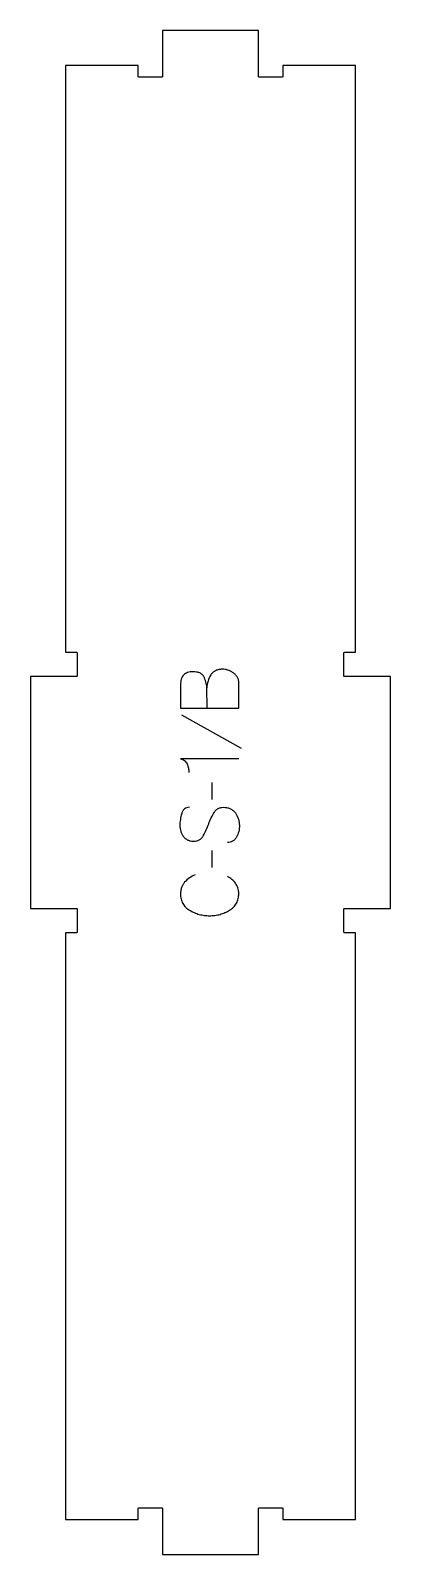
# Model space of a CAD drawing. Extents: x 0 to 186, y 0 to 786.
import ezdxf

# ---------------------------------------------------------------- set-up
doc = ezdxf.new("R2010")
doc.units = 0
doc.layers.add('1_ANYTOOL_1MMDEEP_LABELS_S', color=2, linetype='CONTINUOUS')
doc.layers.add('4_ANYTOOL_CUTTHROUGH_OUTSI', color=5, linetype='CONTINUOUS')

msp = doc.modelspace()

# ---------------------------------------------------------------- linework, layer by layer
at = {"layer": '1_ANYTOOL_1MMDEEP_LABELS_S'}
for p, q in [((77.771429, 432.778571), (108.542857, 415.592857)), ((93.414286, 397.935714), (93.5, 389.15)), ((93.414286, 362.878571), (93.5, 354.092857))]:
    msp.add_line(p, q, dxfattribs=at)
for points in [[(77.3, 436.207143), (107.3, 436.207143), (107.3, 445.892857), (107.385714, 448.421429, 0.048381), (107.281799, 450.100322, 0.066146), (106.801786, 451.705357, 0.067079), (105.953115, 453.069121, 0.057042), (104.792857, 454.185714, 0.037099), (103.421616, 455.080386, 0.042913), (101.926786, 455.744643, 0.043052), (100.371138, 456.135803, 0.040094), (98.771429, 456.264286, 0.045096), (96.974812, 456.101914, 0.070597), (95.273214, 455.535714, 0.073303), (93.944176, 454.609736, 0.067093), (92.921429, 453.35, 0.063103), (91.496483, 450.17549, 0.053716), (90.842857, 446.75)], [(90.971429, 436.207143), (90.842857, 446.75, 0.046847), (90.366409, 449.698702, 0.060102), (89.278571, 452.471429, 0.086388), (88.408445, 453.578131, 0.076384), (87.226786, 454.351786, 0.070405), (85.539036, 454.849255, 0.036531), (83.771429, 454.978571, 0.031885), (82.336171, 454.886951, 0.051083), (80.940179, 454.560714, 0.053001), (79.85362, 454.052427, 0.064647), (78.917857, 453.307143, 0.064346), (78.192292, 452.333852, 0.050037), (77.704464, 451.217857, 0.048317), (77.388182, 449.773301, 0.029756), (77.3, 448.292857), (77.3, 436.207143)], [(107.3, 410.064286), (77.257143, 410.064286, -0.057478), (78.35011, 409.800263, -0.075801), (79.330357, 409.260714, -0.075474), (80.114232, 408.445262, -0.055107), (80.664286, 407.45, -0.039607), (81.363798, 405.30776, -0.05918), (81.628571, 403.078571)], [(81.885714, 385.121429, 0.071867), (80.549108, 384.928315, 0.100684), (79.367857, 384.301786, 0.047558), (78.891407, 383.827232, 0.038563), (78.502679, 383.277232, 0.037928), (78.15521, 382.580044, 0.026634), (77.9, 381.842857, 0.028461), (77.214017, 378.819524, 0.041577), (76.957143, 375.735714, 0.036938), (77.068283, 374.233354, 0.041531), (77.4125, 372.767857, 0.041583), (77.989708, 371.39048, 0.038125), (78.778571, 370.121429, 0.057611), (79.770476, 369.051276, 0.065808), (80.991071, 368.257143, 0.06469), (82.450626, 367.779647, 0.046778), (83.985714, 367.635714, 0.052235), (85.535557, 367.79807, 0.075448), (86.985714, 368.342857, 0.076671), (88.158767, 369.258949, 0.061023), (89.042857, 370.464286, 0.021951), (90.570203, 373.49314, 0.018213), (91.85, 376.635714, -0.02405), (93.155462, 379.737199, -0.02981), (94.785714, 382.678571, -0.068439), (95.751645, 383.819873, -0.079282), (97.003571, 384.628571, -0.076308), (98.582253, 385.053571, -0.047772), (100.228571, 385.078571, -0.046243), (101.909531, 384.785337, -0.06359), (103.480357, 384.135714, -0.064671), (104.764546, 383.16289, -0.057073), (105.778571, 381.907143, -0.067522), (107.141482, 378.938834, -0.070793), (107.642857, 375.714286, -0.064027), (107.280342, 372.575271, -0.070447), (106.1, 369.65, -0.054374), (105.250367, 368.491583, -0.074742), (104.139286, 367.592857, -0.075199), (102.832907, 367.06985, -0.057737), (101.428571, 366.907143)], [(84.8, 350.235714, 0.059291), (81.870583, 348.699553, 0.066881), (79.421429, 346.485714, 0.04529), (78.497551, 345.168729, 0.046757), (77.830357, 343.705357, 0.04633), (77.426026, 342.065445, 0.037303), (77.3, 340.378571, 0.054828), (77.575585, 337.872931, 0.073548), (78.473214, 335.530357, 0.073729), (80.001447, 333.561035, 0.056205), (81.992857, 332.042857, 0.033355), (84.382733, 330.821688, 0.034965), (86.916071, 329.9375, 0.034911), (89.584078, 329.407473, 0.031589), (92.3, 329.235714, 0.032085), (95.016629, 329.410217, 0.035383), (97.683929, 329.948214, 0.035431), (100.219086, 330.846703, 0.033598), (102.607143, 332.085714, 0.058628), (104.608028, 333.647915, 0.073381), (106.126786, 335.669643, 0.072539), (107.02784, 338.115616, 0.05208), (107.3, 340.721429, 0.033243), (107.204064, 342.162803, 0.042283), (106.892857, 343.571429, 0.042766), (106.385768, 344.814125, 0.044269), (105.671429, 345.95, 0.055485), (103.756528, 347.961795, 0.045948), (101.471429, 349.55)]]:
    msp.add_lwpolyline(points, format="xyb", dxfattribs=at)
at = {"layer": '4_ANYTOOL_CUTTHROUGH_OUTSI'}
msp.add_lwpolyline([(167.5, 18), (167.5, 320.5), (161.75, 320.5, -0.414214), (161.5, 320.75), (161.5, 332.75, -0.414214), (161.75, 333), (185.5, 333), (185.5, 452.5), (161.75, 452.5, -0.414214), (161.5, 452.75), (161.5, 464.75, -0.414214), (161.75, 465), (167.5, 465), (167.5, 767.5), (130, 767.5), (130, 761.75, -0.414214), (129.75, 761.5), (117.75, 761.5, -0.414214), (117.5, 761.75), (117.5, 785.5), (68, 785.5), (68, 761.75, -0.414214), (67.75, 761.5), (55.75, 761.5, -0.414214), (55.5, 761.75), (55.5, 767.5), (18, 767.5), (18, 465), (23.75, 465, -0.414214), (24, 464.75), (24, 452.75, -0.414214), (23.75, 452.5), (0, 452.5), (0, 333), (23.75, 333, -0.414214), (24, 332.75), (24, 320.75, -0.414214), (23.75, 320.5), (18, 320.5), (18, 18), (55.5, 18), (55.5, 23.75, -0.414214), (55.75, 24), (67.75, 24, -0.414214), (68, 23.75), (68, 0), (117.5, 0), (117.5, 23.75, -0.414214), (117.75, 24), (129.75, 24, -0.414214), (130, 23.75), (130, 18)], format="xyb", close=True, dxfattribs=at)

doc.saveas('drawing.dxf')
